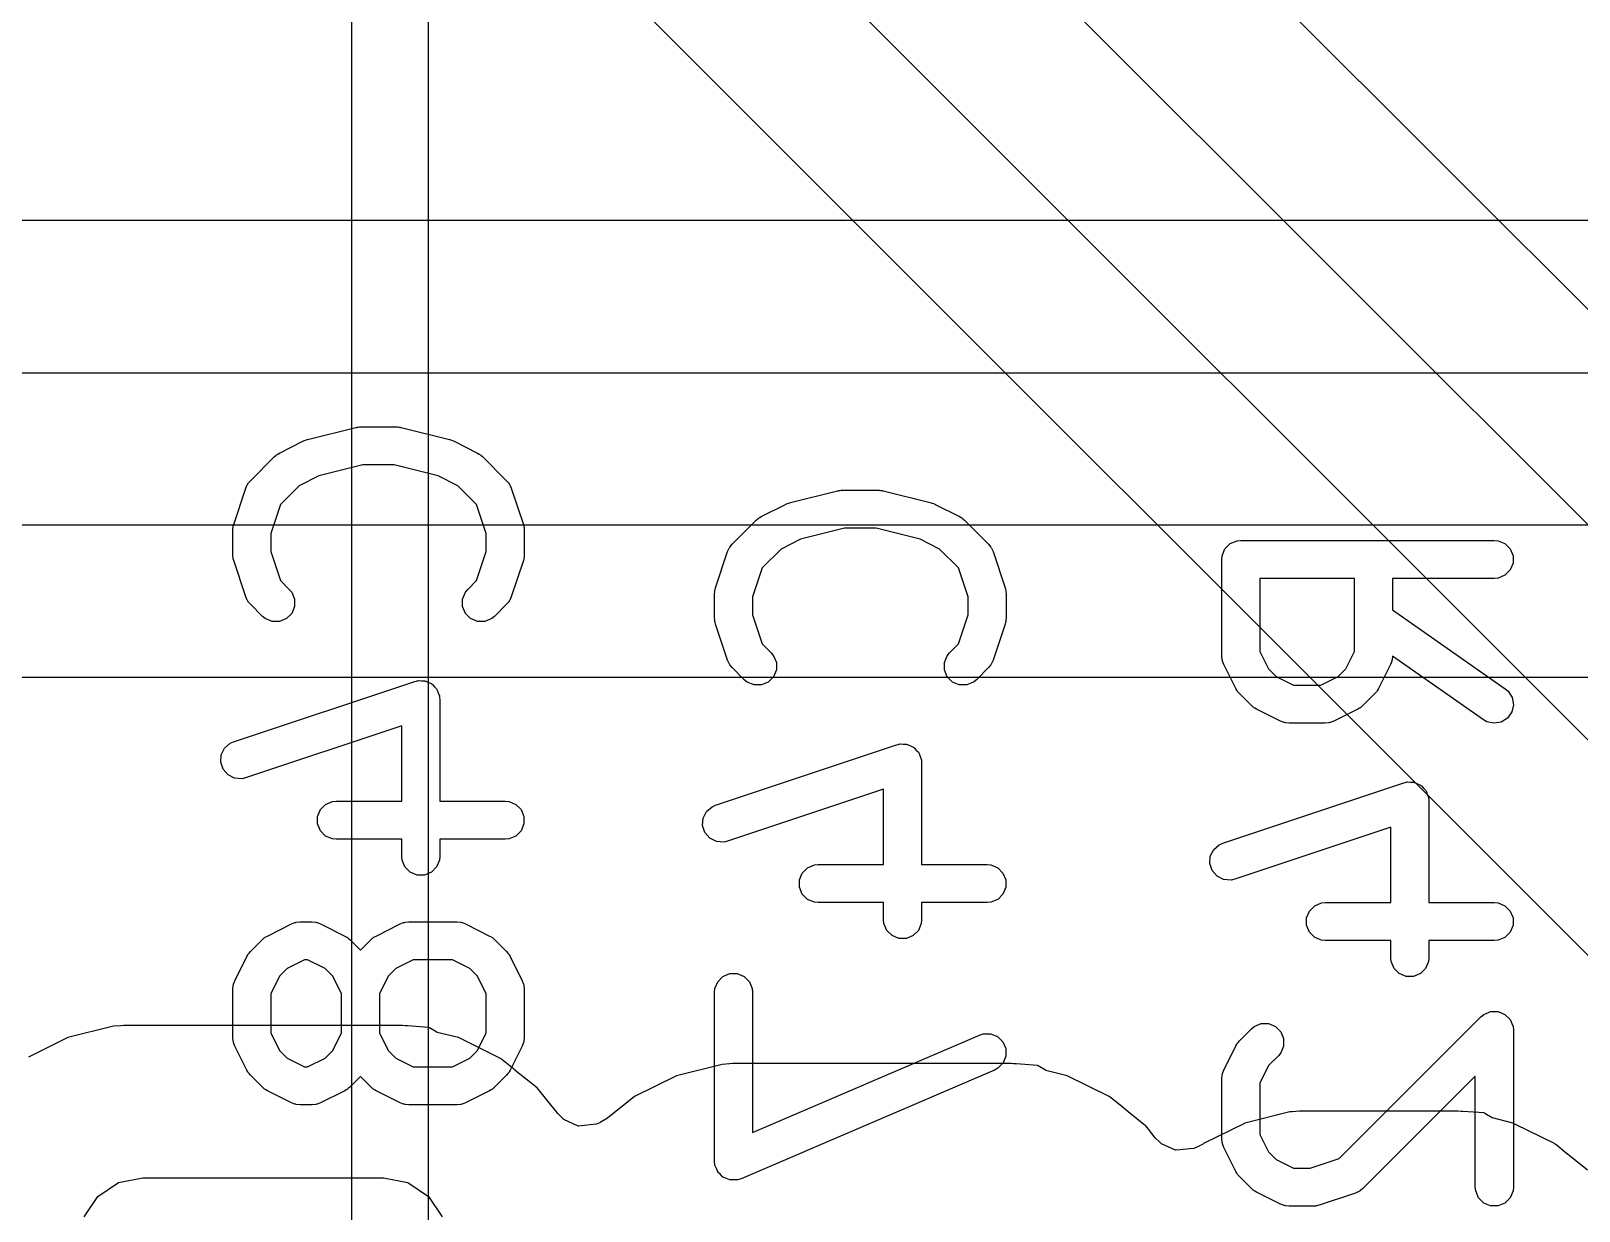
# Model space of a CAD drawing. Header units: inches. Extents: x 1.3 to 5.24, y -7.03 to -1.12.
# Drawn here: x 2.5427 to 2.783, y -5.0987 to -4.9154 of the extents above; entities that cross this region are included whole.
import ezdxf

# ---------------------------------------------------------------- set-up
doc = ezdxf.new("R2010")
doc.units = ezdxf.units.IN
doc.header["$MEASUREMENT"] = 0
for name, color, linetype, true_color in [('B.Cu', 153, 'CONTINUOUS', 0x4d7fc4), ('B.Mask', 4, 'CONTINUOUS', 0x02ffee), ('B.Paste', 132, 'CONTINUOUS', 0x00c2c2), ('B.Silkscreen', 31, 'CONTINUOUS', 0xe8b2a7), ('F.Cu', 13, 'CONTINUOUS', 0xc83434), ('In1.Cu', 91, 'CONTINUOUS', 0x7fc87f)]:
    doc.layers.add(name, color=color, linetype=linetype, true_color=true_color)

msp = doc.modelspace()

# ---------------------------------------------------------------- linework, layer by layer
at = {"layer": 'B.Cu', "linetype": 'CONTINUOUS'}
for p, q in [((2.83814, -4.94486), (2.47804, -4.94486)), ((2.46552, -4.9685), (2.83465, -4.9685)), ((2.82975, -4.99213), (2.46063, -4.99213)), ((2.45714, -5.01577), (2.81724, -5.01577)), ((2.55549, -5.06997), (2.54842, -5.07173)), ((2.55666, -5.06989), (2.55549, -5.06997)), ((2.55713, -5.06986), (2.55666, -5.06989)), ((2.55666, -5.06989), (2.55666, -5.06989)), ((2.60035, -5.06986), (2.55713, -5.06986)), ((2.60076, -5.06989), (2.60035, -5.06986)), ((2.60035, -5.06986), (2.60035, -5.06986)), ((2.60113, -5.06991), (2.60076, -5.06989)), ((2.60076, -5.06989), (2.60076, -5.06989)), ((2.60448, -5.07014), (2.60113, -5.06991)), ((2.60458, -5.0702), (2.60448, -5.07014)), ((2.6057, -5.07089), (2.60458, -5.0702)), ((2.60576, -5.07091), (2.6057, -5.07089)), ((2.60906, -5.07173), (2.60576, -5.07091)), ((2.54842, -5.07173), (2.54232, -5.07476)), ((2.61558, -5.07497), (2.60906, -5.07173)), ((2.60906, -5.07173), (2.60906, -5.07173)), ((2.6156, -5.07498), (2.61558, -5.07497)), ((2.61569, -5.07504), (2.6156, -5.07498)), ((2.61579, -5.07513), (2.61569, -5.07504)), ((2.61569, -5.07504), (2.61569, -5.07504)), ((2.61786, -5.0768), (2.61579, -5.07513)), ((2.65115, -5.0758), (2.64998, -5.07588)), ((2.65162, -5.07577), (2.65115, -5.0758)), ((2.65115, -5.0758), (2.65115, -5.0758)), ((2.69484, -5.07577), (2.65162, -5.07577)), ((2.69525, -5.0758), (2.69484, -5.07577)), ((2.69484, -5.07577), (2.69484, -5.07577)), ((2.69562, -5.07582), (2.69525, -5.0758)), ((2.69525, -5.0758), (2.69525, -5.0758)), ((2.61787, -5.07681), (2.61786, -5.0768)), ((2.62126, -5.07953), (2.61787, -5.07681)), ((2.64291, -5.07764), (2.63639, -5.08087)), ((2.64998, -5.07588), (2.64291, -5.07764)), ((2.64291, -5.07764), (2.64291, -5.07764)), ((2.69897, -5.07605), (2.69562, -5.07582)), ((2.69907, -5.07611), (2.69897, -5.07605)), ((2.70019, -5.0768), (2.69907, -5.07611)), ((2.70025, -5.07682), (2.70019, -5.0768)), ((2.70354, -5.07764), (2.70025, -5.07682)), ((2.71007, -5.08087), (2.70354, -5.07764)), ((2.70354, -5.07764), (2.70354, -5.07764)), ((2.62446, -5.08352), (2.62126, -5.07953)), ((2.62126, -5.07953), (2.62126, -5.07953)), ((2.62126, -5.07953), (2.62126, -5.07953)), ((2.63639, -5.08087), (2.6322, -5.08424)), ((2.71027, -5.08104), (2.71007, -5.08087)), ((2.71007, -5.08087), (2.71007, -5.08087)), ((2.71007, -5.08087), (2.71007, -5.08087)), ((2.71176, -5.08223), (2.71027, -5.08104)), ((2.71302, -5.08324), (2.71176, -5.08223)), ((2.6252, -5.08426), (2.62446, -5.08352)), ((2.62528, -5.08432), (2.6252, -5.08426)), ((2.62544, -5.08445), (2.62528, -5.08432)), ((2.62763, -5.08546), (2.62544, -5.08445)), ((2.63044, -5.08518), (2.6277, -5.08547)), ((2.63101, -5.08494), (2.63044, -5.08518)), ((2.63108, -5.0849), (2.63101, -5.08494)), ((2.6322, -5.08424), (2.63108, -5.0849)), ((2.6322, -5.08424), (2.6322, -5.08424)), ((2.6322, -5.08424), (2.6322, -5.08424)), ((2.71572, -5.08541), (2.71302, -5.08324)), ((2.71575, -5.08544), (2.71572, -5.08541)), ((2.71572, -5.08541), (2.71572, -5.08541)), ((2.71572, -5.08541), (2.71572, -5.08541)), ((2.73107, -5.08504), (2.72474, -5.08818)), ((2.73108, -5.08503), (2.73107, -5.08504)), ((2.73116, -5.08499), (2.73108, -5.08503)), ((2.73814, -5.08326), (2.73116, -5.08499)), ((2.7382, -5.08325), (2.73814, -5.08326)), ((2.7383, -5.08325), (2.7382, -5.08325)), ((2.73849, -5.08324), (2.7383, -5.08325)), ((2.73962, -5.08316), (2.73849, -5.08324)), ((2.73971, -5.08315), (2.73962, -5.08316)), ((2.73975, -5.08315), (2.73971, -5.08315)), ((2.76419, -5.08315), (2.73975, -5.08315)), ((2.76472, -5.08319), (2.76419, -5.08315)), ((2.76419, -5.08315), (2.76419, -5.08315)), ((2.76499, -5.0832), (2.76472, -5.08319)), ((2.76472, -5.08319), (2.76472, -5.08319)), ((2.76829, -5.08343), (2.76499, -5.0832)), ((2.76839, -5.08349), (2.76829, -5.08343)), ((2.76951, -5.08418), (2.76839, -5.08349)), ((2.76957, -5.0842), (2.76951, -5.08418)), ((2.77276, -5.08499), (2.76957, -5.0842)), ((2.77318, -5.0852), (2.77276, -5.08499)), ((2.77276, -5.08499), (2.77276, -5.08499)), ((2.77921, -5.08819), (2.77318, -5.0852)), ((2.77318, -5.0852), (2.77318, -5.0852)), ((2.6277, -5.08547), (2.62763, -5.08546)), ((2.6277, -5.08547), (2.6277, -5.08547)), ((2.71616, -5.08595), (2.71575, -5.08544)), ((2.71723, -5.08728), (2.71616, -5.08595)), ((2.71616, -5.08595), (2.71616, -5.08595)), ((2.71616, -5.08595), (2.71616, -5.08595)), ((2.71797, -5.08802), (2.71723, -5.08728)), ((2.7182, -5.08821), (2.71797, -5.08802)), ((2.7204, -5.08922), (2.7182, -5.08821)), ((2.72047, -5.08923), (2.7204, -5.08922)), ((2.7232, -5.08894), (2.72047, -5.08923)), ((2.72379, -5.0887), (2.7232, -5.08894)), ((2.72406, -5.08856), (2.72379, -5.0887)), ((2.72412, -5.08855), (2.72406, -5.08856)), ((2.72456, -5.08832), (2.72412, -5.08855)), ((2.72474, -5.08818), (2.72456, -5.08832)), ((2.7793, -5.08826), (2.77921, -5.08819)), ((2.7794, -5.08834), (2.7793, -5.08826)), ((2.7793, -5.08826), (2.7793, -5.08826)), ((2.78103, -5.08966), (2.7794, -5.08834)), ((2.78169, -5.09019), (2.78103, -5.08966)), ((2.78432, -5.0923), (2.78169, -5.09019)), ((2.78169, -5.09019), (2.78169, -5.09019)), ((2.55308, -5.09639), (2.55627, -5.09425)), ((2.55627, -5.09425), (2.56004, -5.0935)), ((2.56004, -5.0935), (2.59744, -5.0935)), ((2.59744, -5.0935), (2.60121, -5.09425)), ((2.60121, -5.09425), (2.6044, -5.09639)), ((2.55095, -5.09958), (2.55308, -5.09639)), ((2.6044, -5.09639), (2.60653, -5.09958))]:
    msp.add_line(p, q, dxfattribs=at)
at = {"layer": 'B.Mask', "linetype": 'CONTINUOUS'}
for p, q in [((2.55308, -5.09639), (2.55627, -5.09425)), ((2.55627, -5.09425), (2.56004, -5.0935)), ((2.56004, -5.0935), (2.59744, -5.0935)), ((2.59744, -5.0935), (2.60121, -5.09425)), ((2.60121, -5.09425), (2.6044, -5.09639)), ((2.55095, -5.09958), (2.55308, -5.09639)), ((2.6044, -5.09639), (2.60653, -5.09958))]:
    msp.add_line(p, q, dxfattribs=at)
at = {"layer": 'B.Paste', "linetype": 'CONTINUOUS'}
for p, q in [((2.55308, -5.09639), (2.55627, -5.09425)), ((2.55627, -5.09425), (2.56004, -5.0935)), ((2.56004, -5.0935), (2.59744, -5.0935)), ((2.59744, -5.0935), (2.60121, -5.09425)), ((2.60121, -5.09425), (2.6044, -5.09639)), ((2.55095, -5.09958), (2.55308, -5.09639)), ((2.6044, -5.09639), (2.60653, -5.09958))]:
    msp.add_line(p, q, dxfattribs=at)
at = {"layer": 'B.Silkscreen', "linetype": 'CONTINUOUS'}
for p, q in [((2.58562, -4.97886), (2.59312, -4.97698)), ((2.59312, -4.97698), (2.59322, -4.97697)), ((2.59322, -4.97697), (2.59326, -4.97695)), ((2.59326, -4.97695), (2.59348, -4.97693)), ((2.59348, -4.97693), (2.59369, -4.9769)), ((2.59369, -4.9769), (2.59373, -4.9769)), ((2.59373, -4.9769), (2.59383, -4.97689)), ((2.59383, -4.97689), (2.59946, -4.97689)), ((2.59946, -4.97689), (2.59956, -4.9769)), ((2.59956, -4.9769), (2.5996, -4.9769)), ((2.5996, -4.9769), (2.59982, -4.97693)), ((2.59982, -4.97693), (2.60003, -4.97695)), ((2.60003, -4.97695), (2.60007, -4.97697)), ((2.60007, -4.97697), (2.60017, -4.97698)), ((2.60017, -4.97698), (2.60767, -4.97886)), ((2.58127, -4.98095), (2.58501, -4.97908)), ((2.58501, -4.97908), (2.58506, -4.97906)), ((2.58506, -4.97906), (2.58507, -4.97905)), ((2.58507, -4.97905), (2.58532, -4.97896)), ((2.58532, -4.97896), (2.58556, -4.97887)), ((2.58556, -4.97887), (2.58558, -4.97887)), ((2.58558, -4.97887), (2.58562, -4.97886)), ((2.60767, -4.97886), (2.60772, -4.97887)), ((2.60772, -4.97887), (2.60774, -4.97887)), ((2.60774, -4.97887), (2.60798, -4.97896)), ((2.60798, -4.97896), (2.60822, -4.97905)), ((2.60822, -4.97905), (2.60824, -4.97906)), ((2.60824, -4.97906), (2.60828, -4.97908)), ((2.60828, -4.97908), (2.61203, -4.98095)), ((2.57675, -4.98526), (2.5805, -4.98151)), ((2.5805, -4.98151), (2.58072, -4.98132)), ((2.58072, -4.98132), (2.58078, -4.98126)), ((2.58078, -4.98126), (2.58086, -4.98121)), ((2.58086, -4.98121), (2.58095, -4.98114)), ((2.58095, -4.98114), (2.58102, -4.98111)), ((2.58102, -4.98111), (2.58127, -4.98095)), ((2.61203, -4.98095), (2.61228, -4.98111)), ((2.61228, -4.98111), (2.61235, -4.98114)), ((2.61235, -4.98114), (2.61243, -4.98121)), ((2.61243, -4.98121), (2.61252, -4.98126)), ((2.61252, -4.98126), (2.61257, -4.98132)), ((2.61257, -4.98132), (2.6128, -4.98151)), ((2.6128, -4.98151), (2.61654, -4.98526)), ((2.5942, -4.9828), (2.58737, -4.98451)), ((2.5991, -4.9828), (2.5942, -4.9828)), ((2.60593, -4.98451), (2.5991, -4.9828)), ((2.57416, -4.99204), (2.57603, -4.98641)), ((2.57603, -4.98641), (2.57627, -4.98588)), ((2.57627, -4.98588), (2.57634, -4.9858)), ((2.57634, -4.9858), (2.57638, -4.9857)), ((2.57638, -4.9857), (2.57675, -4.98526)), ((2.58433, -4.98602), (2.58142, -4.98894)), ((2.58737, -4.98451), (2.58433, -4.98602)), ((2.60896, -4.98602), (2.60593, -4.98451)), ((2.61188, -4.98894), (2.60896, -4.98602)), ((2.61654, -4.98526), (2.61691, -4.9857)), ((2.61691, -4.9857), (2.61695, -4.9858)), ((2.61695, -4.9858), (2.61702, -4.98588)), ((2.61702, -4.98588), (2.61726, -4.98641)), ((2.61726, -4.98641), (2.61913, -4.99204)), ((2.66042, -4.9887), (2.66792, -4.98682)), ((2.66792, -4.98682), (2.66802, -4.98681)), ((2.66802, -4.98681), (2.66806, -4.98679)), ((2.66806, -4.98679), (2.66828, -4.98677)), ((2.66828, -4.98677), (2.66849, -4.98674)), ((2.66849, -4.98674), (2.66854, -4.98675)), ((2.66854, -4.98675), (2.66864, -4.98674)), ((2.66864, -4.98674), (2.67426, -4.98674)), ((2.67426, -4.98674), (2.67436, -4.98675)), ((2.67436, -4.98675), (2.67441, -4.98674)), ((2.67441, -4.98674), (2.67462, -4.98677)), ((2.67462, -4.98677), (2.67484, -4.98679)), ((2.67484, -4.98679), (2.67488, -4.98681)), ((2.67488, -4.98681), (2.67498, -4.98682)), ((2.67498, -4.98682), (2.68248, -4.9887)), ((2.58142, -4.98894), (2.57991, -4.99345)), ((2.61338, -4.99345), (2.61188, -4.98894)), ((2.65607, -4.9908), (2.65982, -4.98892)), ((2.65982, -4.98892), (2.65986, -4.98891)), ((2.65986, -4.98891), (2.65988, -4.98889)), ((2.65988, -4.98889), (2.66012, -4.98881)), ((2.66012, -4.98881), (2.66036, -4.98872)), ((2.66036, -4.98872), (2.66038, -4.98871)), ((2.66038, -4.98871), (2.66042, -4.9887)), ((2.68248, -4.9887), (2.68252, -4.98871)), ((2.68252, -4.98871), (2.68254, -4.98872)), ((2.68254, -4.98872), (2.68278, -4.98881)), ((2.68278, -4.98881), (2.68302, -4.98889)), ((2.68302, -4.98889), (2.68304, -4.98891)), ((2.68304, -4.98891), (2.68308, -4.98892)), ((2.68308, -4.98892), (2.68683, -4.9908)), ((2.65155, -4.9951), (2.6553, -4.99135)), ((2.6553, -4.99135), (2.65553, -4.99116)), ((2.65553, -4.99116), (2.65558, -4.99111)), ((2.65558, -4.99111), (2.65567, -4.99105)), ((2.65567, -4.99105), (2.65575, -4.99098)), ((2.65575, -4.99098), (2.65582, -4.99095)), ((2.65582, -4.99095), (2.65607, -4.9908)), ((2.68683, -4.9908), (2.68708, -4.99095)), ((2.68708, -4.99095), (2.68715, -4.99098)), ((2.68715, -4.99098), (2.68723, -4.99105)), ((2.68723, -4.99105), (2.68732, -4.99111)), ((2.68732, -4.99111), (2.68737, -4.99116)), ((2.68737, -4.99116), (2.6876, -4.99135)), ((2.6876, -4.99135), (2.69135, -4.9951)), ((2.57401, -4.99297), (2.57404, -4.99268)), ((2.57401, -4.99672), (2.57401, -4.99297)), ((2.57403, -4.9926), (2.57406, -4.9925)), ((2.57404, -4.99268), (2.57403, -4.9926)), ((2.57406, -4.9925), (2.57407, -4.99239)), ((2.57407, -4.99239), (2.5741, -4.99232)), ((2.5741, -4.99232), (2.57416, -4.99204)), ((2.57991, -4.99345), (2.57991, -4.99624)), ((2.61338, -4.99624), (2.61338, -4.99345)), ((2.61913, -4.99204), (2.6192, -4.99232)), ((2.6192, -4.99232), (2.61923, -4.99239)), ((2.61923, -4.99239), (2.61924, -4.9925)), ((2.61924, -4.9925), (2.61926, -4.9926)), ((2.61926, -4.9926), (2.61926, -4.99268)), ((2.61926, -4.99268), (2.61928, -4.99297)), ((2.61928, -4.99297), (2.61928, -4.99672)), ((2.669, -4.99264), (2.66217, -4.99435)), ((2.6739, -4.99264), (2.669, -4.99264)), ((2.68073, -4.99435), (2.6739, -4.99264)), ((2.57991, -4.99624), (2.58142, -5.00075)), ((2.61188, -5.00075), (2.61338, -4.99624)), ((2.64896, -5.00188), (2.65084, -4.99625)), ((2.65084, -4.99625), (2.65107, -4.99573)), ((2.65107, -4.99573), (2.65114, -4.99565)), ((2.65114, -4.99565), (2.65118, -4.99555)), ((2.65118, -4.99555), (2.65155, -4.9951)), ((2.65914, -4.99587), (2.65622, -4.99878)), ((2.66217, -4.99435), (2.65914, -4.99587)), ((2.68376, -4.99587), (2.68073, -4.99435)), ((2.68668, -4.99878), (2.68376, -4.99587)), ((2.69135, -4.9951), (2.69171, -4.99555)), ((2.69171, -4.99555), (2.69176, -4.99565)), ((2.69176, -4.99565), (2.69183, -4.99573)), ((2.69183, -4.99573), (2.69206, -4.99625)), ((2.69206, -4.99625), (2.69394, -5.00188)), ((2.72761, -4.99689), (2.72805, -4.99583)), ((2.72805, -4.99583), (2.72886, -4.99501)), ((2.72886, -4.99501), (2.72993, -4.99457)), ((2.72993, -4.99457), (2.7305, -4.99452)), ((2.7305, -4.99452), (2.76987, -4.99452)), ((2.76987, -4.99452), (2.77045, -4.99457)), ((2.77045, -4.99457), (2.77152, -4.99501)), ((2.77152, -4.99501), (2.77233, -4.99583)), ((2.77233, -4.99583), (2.77277, -4.99689)), ((2.57404, -4.99701), (2.57401, -4.99672)), ((2.57403, -4.99709), (2.57404, -4.99701)), ((2.57406, -4.99719), (2.57403, -4.99709)), ((2.57407, -4.9973), (2.57406, -4.99719)), ((2.5741, -4.99737), (2.57407, -4.9973)), ((2.57416, -4.99765), (2.5741, -4.99737)), ((2.57603, -5.00328), (2.57416, -4.99765)), ((2.61913, -4.99765), (2.61726, -5.00328)), ((2.6192, -4.99737), (2.61913, -4.99765)), ((2.61923, -4.9973), (2.6192, -4.99737)), ((2.61924, -4.99719), (2.61923, -4.9973)), ((2.61926, -4.99709), (2.61924, -4.99719)), ((2.61928, -4.99672), (2.61926, -4.99701)), ((2.61926, -4.99701), (2.61926, -4.99709)), ((2.65622, -4.99878), (2.65472, -5.00329)), ((2.68818, -5.00329), (2.68668, -4.99878)), ((2.72755, -4.99747), (2.72761, -4.99689)), ((2.72755, -5.01247), (2.72755, -4.99747)), ((2.77277, -4.99805), (2.77233, -4.99911)), ((2.77277, -4.99689), (2.77277, -4.99805)), ((2.58142, -5.00075), (2.5828, -5.00213)), ((2.61049, -5.00213), (2.61188, -5.00075)), ((2.74817, -5.00042), (2.73346, -5.00042)), ((2.73346, -5.00042), (2.73346, -5.01177)), ((2.74817, -5.01177), (2.74817, -5.00042)), ((2.76987, -5.00042), (2.75408, -5.00042)), ((2.75408, -5.00042), (2.75408, -5.00531)), ((2.77045, -5.00037), (2.76987, -5.00042)), ((2.77152, -4.99992), (2.77045, -5.00037)), ((2.77233, -4.99911), (2.77152, -4.99992)), ((2.57627, -5.00381), (2.57603, -5.00328)), ((2.5828, -5.00213), (2.58317, -5.00258)), ((2.58317, -5.00258), (2.58361, -5.00364)), ((2.58361, -5.00364), (2.58361, -5.00479)), ((2.60969, -5.00364), (2.61013, -5.00258)), ((2.60969, -5.00479), (2.60969, -5.00364)), ((2.61013, -5.00258), (2.61049, -5.00213)), ((2.61726, -5.00328), (2.61702, -5.00381)), ((2.64881, -5.00281), (2.64884, -5.00252)), ((2.64881, -5.00656), (2.64881, -5.00281)), ((2.64883, -5.00244), (2.64886, -5.00234)), ((2.64884, -5.00252), (2.64883, -5.00244)), ((2.64886, -5.00234), (2.64887, -5.00224)), ((2.64887, -5.00224), (2.6489, -5.00216)), ((2.6489, -5.00216), (2.64896, -5.00188)), ((2.65472, -5.00329), (2.65472, -5.00608)), ((2.68818, -5.00608), (2.68818, -5.00329)), ((2.69394, -5.00188), (2.694, -5.00216)), ((2.694, -5.00216), (2.69403, -5.00224)), ((2.69403, -5.00224), (2.69404, -5.00234)), ((2.69404, -5.00234), (2.69406, -5.00244)), ((2.69406, -5.00244), (2.69406, -5.00252)), ((2.69406, -5.00252), (2.69409, -5.00281)), ((2.69409, -5.00281), (2.69409, -5.00656)), ((2.57634, -5.00389), (2.57627, -5.00381)), ((2.57638, -5.00398), (2.57634, -5.00389)), ((2.57675, -5.00443), (2.57638, -5.00398)), ((2.57862, -5.00631), (2.57675, -5.00443)), ((2.58317, -5.00586), (2.58235, -5.00667)), ((2.58361, -5.00479), (2.58317, -5.00586)), ((2.61013, -5.00586), (2.60969, -5.00479)), ((2.61094, -5.00667), (2.61013, -5.00586)), ((2.61654, -5.00443), (2.61467, -5.00631)), ((2.61691, -5.00398), (2.61654, -5.00443)), ((2.61695, -5.00389), (2.61691, -5.00398)), ((2.61702, -5.00381), (2.61695, -5.00389)), ((2.65472, -5.00608), (2.65622, -5.01059)), ((2.68668, -5.01059), (2.68818, -5.00608)), ((2.75408, -5.00531), (2.77157, -5.01755)), ((2.57907, -5.00667), (2.57862, -5.00631)), ((2.58013, -5.00711), (2.57907, -5.00667)), ((2.58129, -5.00711), (2.58013, -5.00711)), ((2.58235, -5.00667), (2.58129, -5.00711)), ((2.61201, -5.00711), (2.61094, -5.00667)), ((2.61316, -5.00711), (2.61201, -5.00711)), ((2.61422, -5.00667), (2.61316, -5.00711)), ((2.61467, -5.00631), (2.61422, -5.00667)), ((2.64884, -5.00685), (2.64881, -5.00656)), ((2.64883, -5.00693), (2.64884, -5.00685)), ((2.64886, -5.00703), (2.64883, -5.00693)), ((2.64887, -5.00714), (2.64886, -5.00703)), ((2.6489, -5.00721), (2.64887, -5.00714)), ((2.64896, -5.0075), (2.6489, -5.00721)), ((2.65084, -5.01312), (2.64896, -5.0075)), ((2.69394, -5.0075), (2.69206, -5.01312)), ((2.694, -5.00721), (2.69394, -5.0075)), ((2.69403, -5.00714), (2.694, -5.00721)), ((2.69404, -5.00703), (2.69403, -5.00714)), ((2.69406, -5.00693), (2.69404, -5.00703)), ((2.69409, -5.00656), (2.69406, -5.00685)), ((2.69406, -5.00685), (2.69406, -5.00693)), ((2.65622, -5.01059), (2.6576, -5.01197)), ((2.6853, -5.01197), (2.68668, -5.01059)), ((2.65107, -5.01365), (2.65084, -5.01312)), ((2.6576, -5.01197), (2.65797, -5.01242)), ((2.65797, -5.01242), (2.65841, -5.01348)), ((2.68449, -5.01348), (2.68493, -5.01242)), ((2.68493, -5.01242), (2.6853, -5.01197)), ((2.69206, -5.01312), (2.69183, -5.01365)), ((2.72761, -5.01304), (2.72755, -5.01247)), ((2.72765, -5.01314), (2.72761, -5.01304)), ((2.72766, -5.01325), (2.72765, -5.01314)), ((2.72786, -5.01379), (2.72766, -5.01325)), ((2.73346, -5.01177), (2.73481, -5.01447)), ((2.74683, -5.01447), (2.74817, -5.01177)), ((2.75398, -5.01325), (2.75377, -5.01379)), ((2.75402, -5.01304), (2.75398, -5.01314)), ((2.75398, -5.01314), (2.75398, -5.01325)), ((2.75408, -5.01251), (2.75402, -5.01304)), ((2.76818, -5.02239), (2.75408, -5.01251)), ((2.65114, -5.01373), (2.65107, -5.01365)), ((2.65118, -5.01383), (2.65114, -5.01373)), ((2.65155, -5.01427), (2.65118, -5.01383)), ((2.65343, -5.01615), (2.65155, -5.01427)), ((2.65797, -5.0157), (2.65715, -5.01652)), ((2.65841, -5.01464), (2.65797, -5.0157)), ((2.65841, -5.01348), (2.65841, -5.01464)), ((2.68449, -5.01464), (2.68449, -5.01348)), ((2.68493, -5.0157), (2.68449, -5.01464)), ((2.68574, -5.01652), (2.68493, -5.0157)), ((2.69135, -5.01427), (2.68947, -5.01615)), ((2.69171, -5.01383), (2.69135, -5.01427)), ((2.69176, -5.01373), (2.69171, -5.01383)), ((2.69183, -5.01365), (2.69176, -5.01373)), ((2.72974, -5.01754), (2.72786, -5.01379)), ((2.73481, -5.01447), (2.736, -5.01566)), ((2.736, -5.01566), (2.7387, -5.01701)), ((2.74293, -5.01701), (2.74563, -5.01566)), ((2.74563, -5.01566), (2.74683, -5.01447)), ((2.75377, -5.01379), (2.75189, -5.01754)), ((2.57415, -5.02579), (2.60227, -5.01642)), ((2.60227, -5.01642), (2.60256, -5.01635)), ((2.60256, -5.01635), (2.60263, -5.01632)), ((2.60263, -5.01632), (2.60269, -5.01632)), ((2.60269, -5.01632), (2.60284, -5.01629)), ((2.60284, -5.01629), (2.60331, -5.01632)), ((2.60331, -5.01632), (2.60378, -5.01632)), ((2.60378, -5.01632), (2.60388, -5.01636)), ((2.60388, -5.01636), (2.60399, -5.01637)), ((2.60399, -5.01637), (2.60441, -5.01658)), ((2.60441, -5.01658), (2.60485, -5.01676)), ((2.60485, -5.01676), (2.60492, -5.01684)), ((2.60492, -5.01684), (2.60502, -5.01688)), ((2.60502, -5.01688), (2.60533, -5.01724)), ((2.60533, -5.01724), (2.60566, -5.01758)), ((2.60566, -5.01758), (2.6057, -5.01767)), ((2.6057, -5.01767), (2.60577, -5.01775)), ((2.60577, -5.01775), (2.60592, -5.0182)), ((2.65387, -5.01652), (2.65343, -5.01615)), ((2.65494, -5.01696), (2.65387, -5.01652)), ((2.65609, -5.01696), (2.65494, -5.01696)), ((2.65715, -5.01652), (2.65609, -5.01696)), ((2.68681, -5.01696), (2.68574, -5.01652)), ((2.68796, -5.01696), (2.68681, -5.01696)), ((2.68903, -5.01652), (2.68796, -5.01696)), ((2.68947, -5.01615), (2.68903, -5.01652)), ((2.72989, -5.01779), (2.72974, -5.01754)), ((2.72992, -5.01786), (2.72989, -5.01779)), ((2.72999, -5.01794), (2.72992, -5.01786)), ((2.73005, -5.01803), (2.72999, -5.01794)), ((2.73011, -5.01808), (2.73005, -5.01803)), ((2.73029, -5.0183), (2.73011, -5.01808)), ((2.7387, -5.01701), (2.74293, -5.01701)), ((2.75153, -5.01808), (2.75134, -5.0183)), ((2.75158, -5.01803), (2.75153, -5.01808)), ((2.75164, -5.01794), (2.75158, -5.01803)), ((2.75171, -5.01786), (2.75164, -5.01794)), ((2.75174, -5.01779), (2.75171, -5.01786)), ((2.75189, -5.01754), (2.75174, -5.01779)), ((2.77157, -5.01755), (2.77201, -5.01792)), ((2.77201, -5.01792), (2.77263, -5.0189)), ((2.60592, -5.0182), (2.6061, -5.01864)), ((2.6061, -5.01864), (2.60612, -5.01879)), ((2.60612, -5.01879), (2.60614, -5.01885)), ((2.60614, -5.01885), (2.60613, -5.01892)), ((2.60613, -5.01892), (2.60616, -5.01922)), ((2.60616, -5.01922), (2.60616, -5.03501)), ((2.73217, -5.02018), (2.73029, -5.0183)), ((2.73239, -5.02037), (2.73217, -5.02018)), ((2.73244, -5.02042), (2.73239, -5.02037)), ((2.73253, -5.02048), (2.73244, -5.02042)), ((2.73261, -5.02055), (2.73253, -5.02048)), ((2.7491, -5.02048), (2.74902, -5.02055)), ((2.74919, -5.02042), (2.7491, -5.02048)), ((2.74924, -5.02037), (2.74919, -5.02042)), ((2.74947, -5.02018), (2.74924, -5.02037)), ((2.75134, -5.0183), (2.74947, -5.02018)), ((2.77283, -5.02003), (2.77258, -5.02116)), ((2.77263, -5.0189), (2.77283, -5.02003)), ((2.73269, -5.02058), (2.73261, -5.02055)), ((2.73293, -5.02073), (2.73269, -5.02058)), ((2.73668, -5.02261), (2.73293, -5.02073)), ((2.73722, -5.02281), (2.73668, -5.02261)), ((2.73733, -5.02282), (2.73722, -5.02281)), ((2.73743, -5.02286), (2.73733, -5.02282)), ((2.738, -5.02292), (2.73743, -5.02286)), ((2.74363, -5.02292), (2.738, -5.02292)), ((2.7442, -5.02286), (2.74363, -5.02292)), ((2.7443, -5.02282), (2.7442, -5.02286)), ((2.74441, -5.02281), (2.7443, -5.02282)), ((2.74495, -5.02261), (2.74441, -5.02281)), ((2.7487, -5.02073), (2.74495, -5.02261)), ((2.74895, -5.02058), (2.7487, -5.02073)), ((2.74902, -5.02055), (2.74895, -5.02058)), ((2.76869, -5.02267), (2.76818, -5.02239)), ((2.76981, -5.02292), (2.76869, -5.02267)), ((2.77095, -5.02272), (2.76981, -5.02292)), ((2.77192, -5.0221), (2.77095, -5.02272)), ((2.77258, -5.02116), (2.77192, -5.0221)), ((2.60026, -5.02331), (2.57602, -5.03139)), ((2.60026, -5.03501), (2.60026, -5.02331)), ((2.57224, -5.02781), (2.57275, -5.02678)), ((2.57275, -5.02678), (2.57362, -5.02602)), ((2.57362, -5.02602), (2.57415, -5.02579)), ((2.64896, -5.03563), (2.67708, -5.02626)), ((2.67708, -5.02626), (2.67736, -5.02619)), ((2.67736, -5.02619), (2.67744, -5.02616)), ((2.67744, -5.02616), (2.67749, -5.02616)), ((2.67749, -5.02616), (2.67764, -5.02613)), ((2.67764, -5.02613), (2.67811, -5.02616)), ((2.67811, -5.02616), (2.67859, -5.02616)), ((2.67859, -5.02616), (2.67869, -5.0262)), ((2.67869, -5.0262), (2.67879, -5.02621)), ((2.67879, -5.02621), (2.67921, -5.02642)), ((2.67921, -5.02642), (2.67965, -5.0266)), ((2.67965, -5.0266), (2.67973, -5.02668)), ((2.67973, -5.02668), (2.67982, -5.02673)), ((2.67982, -5.02673), (2.68013, -5.02708)), ((2.68013, -5.02708), (2.68047, -5.02742)), ((2.68047, -5.02742), (2.68051, -5.02752)), ((2.68051, -5.02752), (2.68058, -5.0276)), ((2.68058, -5.0276), (2.68073, -5.02805)), ((2.57216, -5.02896), (2.57224, -5.02781)), ((2.57252, -5.03005), (2.57216, -5.02896)), ((2.57328, -5.03092), (2.57252, -5.03005)), ((2.68073, -5.02805), (2.68091, -5.02848)), ((2.68091, -5.02848), (2.68092, -5.02863)), ((2.68092, -5.02863), (2.68094, -5.02869)), ((2.68094, -5.02869), (2.68094, -5.02877)), ((2.68094, -5.02877), (2.68096, -5.02906)), ((2.68096, -5.02906), (2.68096, -5.04485)), ((2.57431, -5.03144), (2.57328, -5.03092)), ((2.57546, -5.03152), (2.57431, -5.03144)), ((2.57602, -5.03139), (2.57546, -5.03152)), ((2.7277, -5.04154), (2.75582, -5.03216)), ((2.75582, -5.03216), (2.7561, -5.0321)), ((2.7561, -5.0321), (2.75618, -5.03207)), ((2.75618, -5.03207), (2.75623, -5.03207)), ((2.75623, -5.03207), (2.75638, -5.03203)), ((2.75638, -5.03203), (2.75685, -5.03207)), ((2.75685, -5.03207), (2.75733, -5.03207)), ((2.75733, -5.03207), (2.75743, -5.03211)), ((2.75743, -5.03211), (2.75753, -5.03212)), ((2.75753, -5.03212), (2.75795, -5.03233)), ((2.75795, -5.03233), (2.75839, -5.03251)), ((2.75839, -5.03251), (2.75847, -5.03258)), ((2.67506, -5.03316), (2.65082, -5.04123)), ((2.67506, -5.04485), (2.67506, -5.03316)), ((2.75847, -5.03258), (2.75856, -5.03263)), ((2.75856, -5.03263), (2.75887, -5.03299)), ((2.75887, -5.03299), (2.75921, -5.03332)), ((2.75921, -5.03332), (2.75925, -5.03342)), ((2.75925, -5.03342), (2.75932, -5.0335)), ((2.75932, -5.0335), (2.75947, -5.03395)), ((2.75947, -5.03395), (2.75965, -5.03439)), ((2.75965, -5.03439), (2.75966, -5.03454)), ((2.75966, -5.03454), (2.75968, -5.0346)), ((2.75968, -5.0346), (2.75968, -5.03467)), ((2.75968, -5.03467), (2.7597, -5.03496)), ((2.58719, -5.03739), (2.58763, -5.03632)), ((2.58763, -5.03632), (2.58844, -5.03551)), ((2.58844, -5.03551), (2.58951, -5.03507)), ((2.58951, -5.03507), (2.59008, -5.03501)), ((2.59008, -5.03501), (2.60026, -5.03501)), ((2.60616, -5.03501), (2.61633, -5.03501)), ((2.61633, -5.03501), (2.61691, -5.03507)), ((2.61691, -5.03507), (2.61797, -5.03551)), ((2.61797, -5.03551), (2.61879, -5.03632)), ((2.61879, -5.03632), (2.61923, -5.03739)), ((2.64704, -5.03765), (2.64756, -5.03662)), ((2.64756, -5.03662), (2.64843, -5.03587)), ((2.64843, -5.03587), (2.64896, -5.03563)), ((2.7597, -5.03496), (2.7597, -5.05076)), ((2.58719, -5.03854), (2.58719, -5.03739)), ((2.58763, -5.0396), (2.58719, -5.03854)), ((2.58844, -5.04042), (2.58763, -5.0396)), ((2.61879, -5.0396), (2.61797, -5.04042)), ((2.61923, -5.03854), (2.61879, -5.0396)), ((2.61923, -5.03739), (2.61923, -5.03854)), ((2.64696, -5.0388), (2.64704, -5.03765)), ((2.64732, -5.03989), (2.64696, -5.0388)), ((2.7538, -5.03906), (2.72956, -5.04714)), ((2.7538, -5.05076), (2.7538, -5.03906)), ((2.58951, -5.04086), (2.58844, -5.04042)), ((2.59008, -5.04092), (2.58951, -5.04086)), ((2.60026, -5.04092), (2.59008, -5.04092)), ((2.60026, -5.04359), (2.60026, -5.04092)), ((2.61633, -5.04092), (2.60616, -5.04092)), ((2.60616, -5.04092), (2.60616, -5.04359)), ((2.61691, -5.04086), (2.61633, -5.04092)), ((2.61797, -5.04042), (2.61691, -5.04086)), ((2.64808, -5.04077), (2.64732, -5.03989)), ((2.64911, -5.04128), (2.64808, -5.04077)), ((2.65026, -5.04136), (2.64911, -5.04128)), ((2.65082, -5.04123), (2.65026, -5.04136)), ((2.7263, -5.04253), (2.72717, -5.04177)), ((2.72717, -5.04177), (2.7277, -5.04154)), ((2.60031, -5.04416), (2.60026, -5.04359)), ((2.60075, -5.04523), (2.60031, -5.04416)), ((2.6061, -5.04416), (2.60566, -5.04523)), ((2.60616, -5.04359), (2.6061, -5.04416)), ((2.7257, -5.04471), (2.72578, -5.04356)), ((2.72578, -5.04356), (2.7263, -5.04253)), ((2.60157, -5.04604), (2.60075, -5.04523)), ((2.60263, -5.04648), (2.60157, -5.04604)), ((2.60378, -5.04648), (2.60263, -5.04648)), ((2.60485, -5.04604), (2.60378, -5.04648)), ((2.60566, -5.04523), (2.60485, -5.04604)), ((2.66199, -5.04723), (2.66243, -5.04617)), ((2.66243, -5.04617), (2.66325, -5.04535)), ((2.66325, -5.04535), (2.66431, -5.04491)), ((2.66431, -5.04491), (2.66489, -5.04485)), ((2.66489, -5.04485), (2.67506, -5.04485)), ((2.68096, -5.04485), (2.69113, -5.04485)), ((2.69113, -5.04485), (2.69171, -5.04491)), ((2.69171, -5.04491), (2.69278, -5.04535)), ((2.69278, -5.04535), (2.69359, -5.04617)), ((2.69359, -5.04617), (2.69403, -5.04723)), ((2.72606, -5.0458), (2.7257, -5.04471)), ((2.72682, -5.04667), (2.72606, -5.0458)), ((2.72785, -5.04719), (2.72682, -5.04667)), ((2.66199, -5.04838), (2.66199, -5.04723)), ((2.66243, -5.04945), (2.66199, -5.04838)), ((2.69403, -5.04838), (2.69359, -5.04945)), ((2.69403, -5.04723), (2.69403, -5.04838)), ((2.729, -5.04727), (2.72785, -5.04719)), ((2.72956, -5.04714), (2.729, -5.04727)), ((2.66325, -5.05026), (2.66243, -5.04945)), ((2.66431, -5.0507), (2.66325, -5.05026)), ((2.66489, -5.05076), (2.66431, -5.0507)), ((2.67506, -5.05076), (2.66489, -5.05076)), ((2.67506, -5.05343), (2.67506, -5.05076)), ((2.69113, -5.05076), (2.68096, -5.05076)), ((2.68096, -5.05076), (2.68096, -5.05343)), ((2.69171, -5.0507), (2.69113, -5.05076)), ((2.69278, -5.05026), (2.69171, -5.0507)), ((2.69359, -5.04945), (2.69278, -5.05026)), ((2.74117, -5.05207), (2.74199, -5.05126)), ((2.74199, -5.05126), (2.74305, -5.05082)), ((2.74305, -5.05082), (2.74363, -5.05076)), ((2.74363, -5.05076), (2.7538, -5.05076)), ((2.7597, -5.05076), (2.76987, -5.05076)), ((2.76987, -5.05076), (2.77045, -5.05082)), ((2.77045, -5.05082), (2.77152, -5.05126)), ((2.77152, -5.05126), (2.77233, -5.05207)), ((2.57939, -5.05595), (2.58314, -5.05407)), ((2.58314, -5.05407), (2.58368, -5.05386)), ((2.58368, -5.05386), (2.58379, -5.05386)), ((2.58379, -5.05386), (2.58388, -5.05382)), ((2.58388, -5.05382), (2.58446, -5.05376)), ((2.58446, -5.05376), (2.58634, -5.05376)), ((2.58634, -5.05376), (2.58691, -5.05382)), ((2.58691, -5.05382), (2.58701, -5.05386)), ((2.58701, -5.05386), (2.58712, -5.05386)), ((2.58712, -5.05386), (2.58766, -5.05407)), ((2.58766, -5.05407), (2.59141, -5.05595)), ((2.59626, -5.05595), (2.60001, -5.05407)), ((2.60001, -5.05407), (2.60055, -5.05386)), ((2.60055, -5.05386), (2.60066, -5.05386)), ((2.60066, -5.05386), (2.60076, -5.05382)), ((2.60076, -5.05382), (2.60133, -5.05376)), ((2.60133, -5.05376), (2.60883, -5.05376)), ((2.60883, -5.05376), (2.60941, -5.05382)), ((2.60941, -5.05382), (2.60951, -5.05386)), ((2.60951, -5.05386), (2.60961, -5.05386)), ((2.60961, -5.05386), (2.61015, -5.05407)), ((2.61015, -5.05407), (2.6139, -5.05595)), ((2.67512, -5.05401), (2.67506, -5.05343)), ((2.67556, -5.05507), (2.67512, -5.05401)), ((2.68091, -5.05401), (2.68047, -5.05507)), ((2.68096, -5.05343), (2.68091, -5.05401)), ((2.74073, -5.05314), (2.74117, -5.05207)), ((2.74073, -5.05429), (2.74073, -5.05314)), ((2.77233, -5.05207), (2.77277, -5.05314)), ((2.77277, -5.05314), (2.77277, -5.05429)), ((2.57675, -5.05837), (2.57862, -5.0565)), ((2.57862, -5.0565), (2.57885, -5.05631)), ((2.57885, -5.05631), (2.5789, -5.05625)), ((2.5789, -5.05625), (2.57899, -5.0562)), ((2.57899, -5.0562), (2.57907, -5.05613)), ((2.57907, -5.05613), (2.57914, -5.0561)), ((2.57914, -5.0561), (2.57939, -5.05595)), ((2.59141, -5.05595), (2.59165, -5.0561)), ((2.59165, -5.0561), (2.59173, -5.05613)), ((2.59173, -5.05613), (2.59181, -5.0562)), ((2.59181, -5.0562), (2.5919, -5.05625)), ((2.5919, -5.05625), (2.59195, -5.05631)), ((2.59195, -5.05631), (2.59217, -5.0565)), ((2.59217, -5.0565), (2.59383, -5.05816)), ((2.59383, -5.05816), (2.5955, -5.0565)), ((2.5955, -5.0565), (2.59572, -5.05631)), ((2.59572, -5.05631), (2.59577, -5.05625)), ((2.59577, -5.05625), (2.59586, -5.0562)), ((2.59586, -5.0562), (2.59594, -5.05613)), ((2.59594, -5.05613), (2.59602, -5.0561)), ((2.59602, -5.0561), (2.59626, -5.05595)), ((2.6139, -5.05595), (2.61415, -5.0561)), ((2.61415, -5.0561), (2.61422, -5.05613)), ((2.61422, -5.05613), (2.6143, -5.0562)), ((2.6143, -5.0562), (2.61439, -5.05625)), ((2.61439, -5.05625), (2.61444, -5.05631)), ((2.61444, -5.05631), (2.61467, -5.0565)), ((2.61467, -5.0565), (2.61654, -5.05837)), ((2.67637, -5.05589), (2.67556, -5.05507)), ((2.67744, -5.05633), (2.67637, -5.05589)), ((2.67859, -5.05633), (2.67744, -5.05633)), ((2.67965, -5.05589), (2.67859, -5.05633)), ((2.68047, -5.05507), (2.67965, -5.05589)), ((2.74117, -5.05535), (2.74073, -5.05429)), ((2.74199, -5.05617), (2.74117, -5.05535)), ((2.74305, -5.05661), (2.74199, -5.05617)), ((2.77152, -5.05617), (2.77045, -5.05661)), ((2.77233, -5.05535), (2.77152, -5.05617)), ((2.77277, -5.05429), (2.77233, -5.05535)), ((2.5762, -5.05914), (2.57635, -5.05889)), ((2.57635, -5.05889), (2.57638, -5.05882)), ((2.57638, -5.05882), (2.57645, -5.05874)), ((2.57645, -5.05874), (2.5765, -5.05865)), ((2.5765, -5.05865), (2.57656, -5.0586)), ((2.57656, -5.0586), (2.57675, -5.05837)), ((2.61654, -5.05837), (2.61673, -5.0586)), ((2.61673, -5.0586), (2.61679, -5.05865)), ((2.61679, -5.05865), (2.61685, -5.05874)), ((2.61685, -5.05874), (2.61691, -5.05882)), ((2.61691, -5.05882), (2.61694, -5.05889)), ((2.61694, -5.05889), (2.6171, -5.05914)), ((2.74363, -5.05666), (2.74305, -5.05661)), ((2.7538, -5.05666), (2.74363, -5.05666)), ((2.7538, -5.05934), (2.7538, -5.05666)), ((2.76987, -5.05666), (2.7597, -5.05666)), ((2.7597, -5.05666), (2.7597, -5.05934)), ((2.77045, -5.05661), (2.76987, -5.05666)), ((2.57432, -5.06289), (2.5762, -5.05914)), ((2.58246, -5.06101), (2.58126, -5.06221)), ((2.58516, -5.05966), (2.58246, -5.06101)), ((2.58564, -5.05966), (2.58516, -5.05966)), ((2.58834, -5.06101), (2.58564, -5.05966)), ((2.58953, -5.06221), (2.58834, -5.06101)), ((2.59933, -5.06101), (2.59814, -5.06221)), ((2.60203, -5.05966), (2.59933, -5.06101)), ((2.60814, -5.05966), (2.60203, -5.05966)), ((2.61083, -5.06101), (2.60814, -5.05966)), ((2.61203, -5.06221), (2.61083, -5.06101)), ((2.6171, -5.05914), (2.61897, -5.06289)), ((2.75386, -5.05991), (2.7538, -5.05934)), ((2.7543, -5.06098), (2.75386, -5.05991)), ((2.75511, -5.06179), (2.7543, -5.06098)), ((2.75921, -5.06098), (2.75839, -5.06179)), ((2.75965, -5.05991), (2.75921, -5.06098)), ((2.7597, -5.05934), (2.75965, -5.05991)), ((2.57401, -5.06421), (2.57407, -5.06363)), ((2.57407, -5.06363), (2.57411, -5.06354)), ((2.57411, -5.06343), (2.57432, -5.06289)), ((2.57411, -5.06354), (2.57411, -5.06343)), ((2.58126, -5.06221), (2.57991, -5.06491)), ((2.59088, -5.06491), (2.58953, -5.06221)), ((2.59814, -5.06221), (2.59679, -5.06491)), ((2.61338, -5.06491), (2.61203, -5.06221)), ((2.61897, -5.06289), (2.61918, -5.06343)), ((2.61918, -5.06343), (2.61919, -5.06354)), ((2.61919, -5.06354), (2.61923, -5.06363)), ((2.61923, -5.06363), (2.61928, -5.06421)), ((2.64887, -5.0641), (2.64931, -5.06304)), ((2.64931, -5.06304), (2.65012, -5.06222)), ((2.65012, -5.06222), (2.65119, -5.06178)), ((2.65119, -5.06178), (2.65234, -5.06178)), ((2.65234, -5.06178), (2.6534, -5.06222)), ((2.6534, -5.06222), (2.65422, -5.06304)), ((2.65422, -5.06304), (2.65466, -5.0641)), ((2.75618, -5.06223), (2.75511, -5.06179)), ((2.75733, -5.06223), (2.75618, -5.06223)), ((2.75839, -5.06179), (2.75733, -5.06223)), ((2.57401, -5.07171), (2.57401, -5.06421)), ((2.57991, -5.06491), (2.57991, -5.07101)), ((2.59088, -5.07101), (2.59088, -5.06491)), ((2.59679, -5.06491), (2.59679, -5.07101)), ((2.61338, -5.07101), (2.61338, -5.06491)), ((2.61928, -5.06421), (2.61928, -5.07171)), ((2.64881, -5.06468), (2.64887, -5.0641)), ((2.64881, -5.09093), (2.64881, -5.06468)), ((2.65466, -5.0641), (2.65472, -5.06468)), ((2.65472, -5.06468), (2.65472, -5.08645)), ((2.74578, -5.0905), (2.76779, -5.0685)), ((2.76779, -5.0685), (2.76823, -5.06813)), ((2.76823, -5.06813), (2.76899, -5.06782)), ((2.76899, -5.06782), (2.7693, -5.06769)), ((2.7693, -5.06769), (2.77045, -5.06769)), ((2.77045, -5.06769), (2.77152, -5.06813)), ((2.77152, -5.06813), (2.77233, -5.06894)), ((2.73029, -5.07225), (2.73217, -5.07037)), ((2.73217, -5.07037), (2.73261, -5.07)), ((2.73261, -5.07), (2.73368, -5.06956)), ((2.73368, -5.06956), (2.73483, -5.06956)), ((2.73483, -5.06956), (2.73589, -5.07)), ((2.73589, -5.07), (2.73671, -5.07082)), ((2.73671, -5.07082), (2.73715, -5.07188)), ((2.77233, -5.06894), (2.77259, -5.06956)), ((2.77259, -5.06956), (2.77277, -5.07001)), ((2.77277, -5.07001), (2.77283, -5.07058)), ((2.77283, -5.07058), (2.77283, -5.09496)), ((2.57407, -5.07229), (2.57401, -5.07171)), ((2.57411, -5.07238), (2.57407, -5.07229)), ((2.57411, -5.07249), (2.57411, -5.07238)), ((2.57432, -5.07303), (2.57411, -5.07249)), ((2.5762, -5.07678), (2.57432, -5.07303)), ((2.57991, -5.07101), (2.58126, -5.07371)), ((2.58953, -5.07371), (2.59088, -5.07101)), ((2.59679, -5.07101), (2.59814, -5.07371)), ((2.61203, -5.07371), (2.61338, -5.07101)), ((2.61897, -5.07303), (2.6171, -5.07678)), ((2.61918, -5.07249), (2.61897, -5.07303)), ((2.61919, -5.07238), (2.61918, -5.07249)), ((2.61923, -5.07229), (2.61919, -5.07238)), ((2.61928, -5.07171), (2.61923, -5.07229)), ((2.65472, -5.08645), (2.68997, -5.07134)), ((2.68997, -5.07134), (2.69052, -5.07116)), ((2.69052, -5.07116), (2.69168, -5.07115)), ((2.69168, -5.07115), (2.69274, -5.07158)), ((2.69274, -5.07158), (2.69357, -5.07238)), ((2.69357, -5.07238), (2.69402, -5.07344)), ((2.72786, -5.07676), (2.72974, -5.07301)), ((2.72974, -5.07301), (2.72989, -5.07277)), ((2.72989, -5.07277), (2.72992, -5.07269)), ((2.72992, -5.07269), (2.72999, -5.07261)), ((2.72999, -5.07261), (2.73005, -5.07252)), ((2.73005, -5.07252), (2.73011, -5.07247)), ((2.73011, -5.07247), (2.73029, -5.07225)), ((2.73715, -5.07304), (2.73671, -5.0741)), ((2.73715, -5.07188), (2.73715, -5.07304)), ((2.58126, -5.07371), (2.58246, -5.07491)), ((2.58246, -5.07491), (2.58516, -5.07626)), ((2.58564, -5.07626), (2.58834, -5.07491)), ((2.58834, -5.07491), (2.58953, -5.07371)), ((2.59814, -5.07371), (2.59933, -5.07491)), ((2.59933, -5.07491), (2.60203, -5.07626)), ((2.60814, -5.07626), (2.61083, -5.07491)), ((2.61083, -5.07491), (2.61203, -5.07371)), ((2.69361, -5.07566), (2.6928, -5.07649)), ((2.69404, -5.07459), (2.69361, -5.07566)), ((2.69402, -5.07344), (2.69404, -5.07459)), ((2.73634, -5.07455), (2.73481, -5.07608)), ((2.73671, -5.0741), (2.73634, -5.07455)), ((2.57635, -5.07703), (2.5762, -5.07678)), ((2.57638, -5.0771), (2.57635, -5.07703)), ((2.57645, -5.07718), (2.57638, -5.0771)), ((2.5765, -5.07727), (2.57645, -5.07718)), ((2.57656, -5.07732), (2.5765, -5.07727)), ((2.57675, -5.07755), (2.57656, -5.07732)), ((2.57862, -5.07942), (2.57675, -5.07755)), ((2.58516, -5.07626), (2.58564, -5.07626)), ((2.59383, -5.07776), (2.59217, -5.07942)), ((2.5955, -5.07942), (2.59383, -5.07776)), ((2.60203, -5.07626), (2.60814, -5.07626)), ((2.61654, -5.07755), (2.61467, -5.07942)), ((2.61673, -5.07732), (2.61654, -5.07755)), ((2.61679, -5.07727), (2.61673, -5.07732)), ((2.61685, -5.07718), (2.61679, -5.07727)), ((2.61691, -5.0771), (2.61685, -5.07718)), ((2.61694, -5.07703), (2.61691, -5.0771)), ((2.6171, -5.07678), (2.61694, -5.07703)), ((2.6923, -5.07677), (2.65293, -5.09364)), ((2.6928, -5.07649), (2.6923, -5.07677)), ((2.72755, -5.07808), (2.72761, -5.07751)), ((2.72755, -5.08746), (2.72755, -5.07808)), ((2.72761, -5.07751), (2.72765, -5.07741)), ((2.72765, -5.07741), (2.72766, -5.0773)), ((2.72766, -5.0773), (2.72786, -5.07676)), ((2.73481, -5.07608), (2.73346, -5.07878)), ((2.76692, -5.07771), (2.74947, -5.09517)), ((2.76692, -5.09496), (2.76692, -5.07771)), ((2.57885, -5.07961), (2.57862, -5.07942)), ((2.5789, -5.07967), (2.57885, -5.07961)), ((2.57899, -5.07972), (2.5789, -5.07967)), ((2.57907, -5.07979), (2.57899, -5.07972)), ((2.57914, -5.07982), (2.57907, -5.07979)), ((2.57939, -5.07998), (2.57914, -5.07982)), ((2.58314, -5.08185), (2.57939, -5.07998)), ((2.59141, -5.07998), (2.58766, -5.08185)), ((2.59165, -5.07982), (2.59141, -5.07998)), ((2.59173, -5.07979), (2.59165, -5.07982)), ((2.59181, -5.07972), (2.59173, -5.07979)), ((2.5919, -5.07967), (2.59181, -5.07972)), ((2.59195, -5.07961), (2.5919, -5.07967)), ((2.59217, -5.07942), (2.59195, -5.07961)), ((2.59572, -5.07961), (2.5955, -5.07942)), ((2.59577, -5.07967), (2.59572, -5.07961)), ((2.59586, -5.07972), (2.59577, -5.07967)), ((2.59594, -5.07979), (2.59586, -5.07972)), ((2.59602, -5.07982), (2.59594, -5.07979)), ((2.59626, -5.07998), (2.59602, -5.07982)), ((2.60001, -5.08185), (2.59626, -5.07998)), ((2.6139, -5.07998), (2.61015, -5.08185)), ((2.61415, -5.07982), (2.6139, -5.07998)), ((2.61422, -5.07979), (2.61415, -5.07982)), ((2.6143, -5.07972), (2.61422, -5.07979)), ((2.61439, -5.07967), (2.6143, -5.07972)), ((2.61444, -5.07961), (2.61439, -5.07967)), ((2.61467, -5.07942), (2.61444, -5.07961)), ((2.73346, -5.07878), (2.73346, -5.08676)), ((2.58368, -5.08206), (2.58314, -5.08185)), ((2.58379, -5.08206), (2.58368, -5.08206)), ((2.58388, -5.0821), (2.58379, -5.08206)), ((2.58446, -5.08216), (2.58388, -5.0821)), ((2.58634, -5.08216), (2.58446, -5.08216)), ((2.58691, -5.0821), (2.58634, -5.08216)), ((2.58701, -5.08206), (2.58691, -5.0821)), ((2.58712, -5.08206), (2.58701, -5.08206)), ((2.58766, -5.08185), (2.58712, -5.08206)), ((2.60055, -5.08206), (2.60001, -5.08185)), ((2.60066, -5.08206), (2.60055, -5.08206)), ((2.60076, -5.0821), (2.60066, -5.08206)), ((2.60133, -5.08216), (2.60076, -5.0821)), ((2.60883, -5.08216), (2.60133, -5.08216)), ((2.60941, -5.0821), (2.60883, -5.08216)), ((2.60951, -5.08206), (2.60941, -5.0821)), ((2.60961, -5.08206), (2.60951, -5.08206)), ((2.61015, -5.08185), (2.60961, -5.08206)), ((2.72761, -5.08803), (2.72755, -5.08746)), ((2.73346, -5.08676), (2.73481, -5.08946)), ((2.72765, -5.08813), (2.72761, -5.08803)), ((2.72766, -5.08824), (2.72765, -5.08813)), ((2.72786, -5.08878), (2.72766, -5.08824)), ((2.72974, -5.09253), (2.72786, -5.08878)), ((2.73481, -5.08946), (2.736, -5.09066)), ((2.64887, -5.0915), (2.64881, -5.09093)), ((2.64888, -5.09152), (2.64887, -5.0915)), ((2.64888, -5.09154), (2.64888, -5.09152)), ((2.6491, -5.09205), (2.64888, -5.09154)), ((2.64931, -5.09257), (2.6491, -5.09205)), ((2.64932, -5.09258), (2.64931, -5.09257)), ((2.64933, -5.0926), (2.64932, -5.09258)), ((2.64973, -5.09299), (2.64933, -5.0926)), ((2.72989, -5.09278), (2.72974, -5.09253)), ((2.736, -5.09066), (2.7387, -5.092)), ((2.7387, -5.092), (2.74127, -5.092)), ((2.74127, -5.092), (2.74578, -5.0905)), ((2.65012, -5.09338), (2.64973, -5.09299)), ((2.65014, -5.09339), (2.65012, -5.09338)), ((2.65015, -5.0934), (2.65014, -5.09339)), ((2.65067, -5.09361), (2.65015, -5.0934)), ((2.65119, -5.09382), (2.65067, -5.09361)), ((2.65121, -5.09382), (2.65119, -5.09382)), ((2.65122, -5.09383), (2.65121, -5.09382)), ((2.65178, -5.09382), (2.65122, -5.09383)), ((2.65234, -5.09382), (2.65178, -5.09382)), ((2.65236, -5.09382), (2.65234, -5.09382)), ((2.65238, -5.09381), (2.65236, -5.09382)), ((2.65293, -5.09364), (2.65238, -5.09381)), ((2.72992, -5.09285), (2.72989, -5.09278)), ((2.72999, -5.09293), (2.72992, -5.09285)), ((2.73005, -5.09302), (2.72999, -5.09293)), ((2.73011, -5.09307), (2.73005, -5.09302)), ((2.73029, -5.0933), (2.73011, -5.09307)), ((2.73217, -5.09517), (2.73029, -5.0933)), ((2.76698, -5.09553), (2.76692, -5.09496)), ((2.77283, -5.09496), (2.77277, -5.09553)), ((2.73239, -5.09536), (2.73217, -5.09517)), ((2.73244, -5.09541), (2.73239, -5.09536)), ((2.73253, -5.09547), (2.73244, -5.09541)), ((2.73261, -5.09554), (2.73253, -5.09547)), ((2.73269, -5.09557), (2.73261, -5.09554)), ((2.73293, -5.09572), (2.73269, -5.09557)), ((2.73668, -5.0976), (2.73293, -5.09572)), ((2.74831, -5.09588), (2.74269, -5.09776)), ((2.74884, -5.09565), (2.74831, -5.09588)), ((2.74892, -5.09558), (2.74884, -5.09565)), ((2.74902, -5.09554), (2.74892, -5.09558)), ((2.74947, -5.09517), (2.74902, -5.09554)), ((2.76742, -5.0966), (2.76698, -5.09553)), ((2.76823, -5.09741), (2.76742, -5.0966)), ((2.7693, -5.09785), (2.76823, -5.09741)), ((2.77152, -5.09741), (2.77045, -5.09785)), ((2.77233, -5.0966), (2.77152, -5.09741)), ((2.77277, -5.09553), (2.77233, -5.0966)), ((2.73722, -5.0978), (2.73668, -5.0976)), ((2.73733, -5.09781), (2.73722, -5.0978)), ((2.73743, -5.09785), (2.73733, -5.09781)), ((2.738, -5.09791), (2.73743, -5.09785)), ((2.74175, -5.09791), (2.738, -5.09791)), ((2.74204, -5.09788), (2.74175, -5.09791)), ((2.74212, -5.09789), (2.74204, -5.09788)), ((2.74222, -5.09786), (2.74212, -5.09789)), ((2.74233, -5.09785), (2.74222, -5.09786)), ((2.7424, -5.09782), (2.74233, -5.09785)), ((2.74269, -5.09776), (2.7424, -5.09782)), ((2.77045, -5.09785), (2.7693, -5.09785))]:
    msp.add_line(p, q, dxfattribs=at)
at = {"layer": 'F.Cu', "linetype": 'CONTINUOUS'}
for p, q in [((2.85725, -5.03152), (2.57675, -4.75102)), ((2.55118, -4.75889), (2.843, -5.0507)), ((2.82629, -5.06741), (2.53102, -4.77213)), ((2.54419, -4.81873), (2.80711, -5.08165))]:
    msp.add_line(p, q, dxfattribs=at)
at = {"layer": 'In1.Cu', "linetype": 'CONTINUOUS'}
for p, q in [((2.59252, -5.48968), (2.59252, -4.71484)), ((2.60433, -4.71484), (2.60433, -5.49213))]:
    msp.add_line(p, q, dxfattribs=at)

doc.saveas('drawing.dxf')
